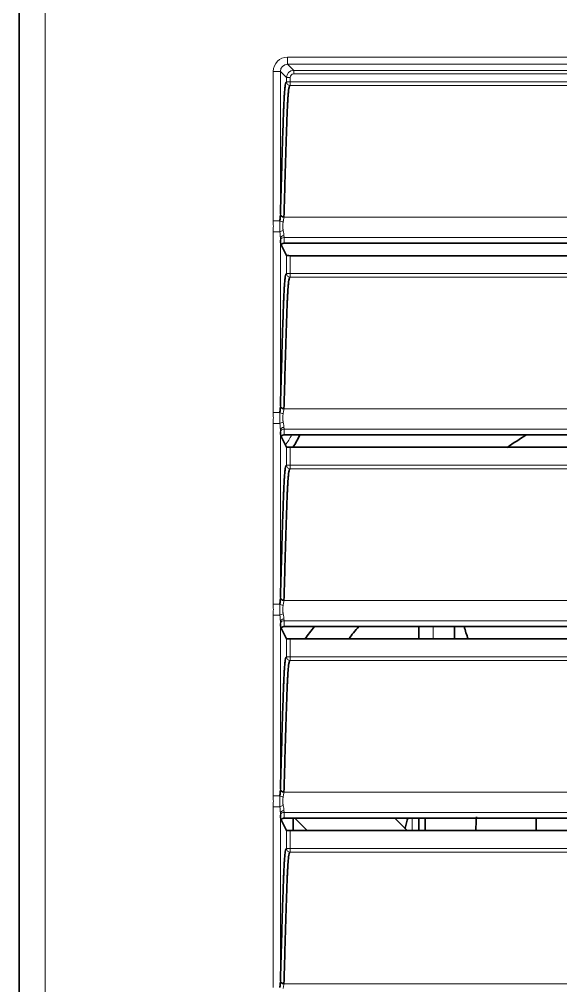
# Model space of a CAD drawing. Header units: inches. Extents: x -1096 to 3103, y -191 to 3207.
# Drawn here: x 2294 to 2331.8, y 1715.2 to 1782.8 of the extents above; entities that cross this region are included whole.
import ezdxf

# ---------------------------------------------------------------- set-up
doc = ezdxf.new("R2010")
doc.units = ezdxf.units.IN

msp = doc.modelspace()

# ---------------------------------------------------------------- linework, layer by layer
at = {"lineweight": 35}
for p, q in [((2293.964, 1218.345), (2293.964, 1879.841)), ((2312.246, 1766.919), (2312.228, 1767.32)), ((2312.652, 1766.257), (2312.276, 1767.003)), ((2369.916, 1767.11), (2312.496, 1767.11)), ((2369.511, 1766.241), (2312.901, 1766.241)), ((2312.246, 1753.519), (2312.228, 1753.92)), ((2312.652, 1752.857), (2312.276, 1753.603)), ((2369.916, 1753.71), (2312.496, 1753.71)), ((2369.511, 1752.841), (2312.901, 1752.841)), ((2312.246, 1740.119), (2312.228, 1740.52)), ((2312.652, 1739.457), (2312.276, 1740.203)), ((2369.916, 1740.31), (2312.496, 1740.31)), ((2321.906, 1739.441), (2321.906, 1740.31)), ((2324.406, 1740.31), (2324.406, 1739.441)), ((2369.511, 1739.441), (2312.901, 1739.441)), ((2312.246, 1726.719), (2312.228, 1727.12)), ((2312.652, 1726.057), (2312.276, 1726.803)), ((2369.916, 1726.91), (2312.496, 1726.91)), ((2313.106, 1726.909), (2313.106, 1726.04)), ((2313.224, 1726.909), (2314.093, 1726.04)), ((2321.093, 1726.041), (2320.224, 1726.91)), ((2321.906, 1726.041), (2321.906, 1726.91)), ((2322.355, 1726.91), (2322.355, 1726.041)), ((2330.106, 1726.908), (2330.106, 1726.039)), ((2369.511, 1726.041), (2312.901, 1726.041))]:
    msp.add_line(p, q, dxfattribs=at)
at = {"lineweight": 13}
for p, q in [((2295.764, 1879.841), (2295.764, 1216.341)), ((2312.723, 1779.624), (2312.723, 1780.123)), ((2312.723, 1780.123), (2369.69, 1780.123)), ((2311.723, 1779.124), (2312.223, 1779.124)), ((2311.723, 1768.679), (2311.723, 1779.124)), ((2312.652, 1778.695), (2312.223, 1779.124)), ((2312.223, 1779.124), (2312.223, 1769.131)), ((2312.723, 1779.624), (2313.151, 1779.195)), ((2369.69, 1779.624), (2312.723, 1779.624)), ((2313.151, 1779.195), (2313.151, 1778.945)), ((2313.151, 1779.195), (2369.261, 1779.195)), ((2312.652, 1778.695), (2312.901, 1778.695)), ((2312.652, 1778.389), (2312.652, 1778.695)), ((2312.652, 1778.389), (2312.901, 1778.389)), ((2312.901, 1778.695), (2312.901, 1778.389)), ((2312.901, 1778.389), (2312.901, 1778.139)), ((2312.901, 1778.389), (2369.511, 1778.389)), ((2369.261, 1778.945), (2313.151, 1778.945)), ((2369.511, 1778.139), (2312.901, 1778.139)), ((2312.47, 1768.923), (2369.942, 1768.923)), ((2311.723, 1768.679), (2312.186, 1768.679)), ((2311.723, 1767.913), (2312.186, 1767.913)), ((2311.723, 1755.279), (2311.723, 1767.913)), ((2312.478, 1767.515), (2312.496, 1767.11)), ((2369.934, 1767.515), (2312.478, 1767.515)), ((2312.223, 1767.464), (2312.223, 1755.731)), ((2312.652, 1764.989), (2312.652, 1766.257)), ((2312.901, 1766.241), (2312.901, 1764.989)), ((2312.652, 1764.989), (2312.901, 1764.989)), ((2312.901, 1764.989), (2369.511, 1764.989)), ((2312.901, 1764.739), (2312.901, 1764.989)), ((2369.511, 1764.739), (2312.901, 1764.739)), ((2312.47, 1755.523), (2369.942, 1755.523)), ((2311.723, 1755.279), (2312.186, 1755.279)), ((2311.723, 1754.513), (2312.186, 1754.513)), ((2311.723, 1741.879), (2311.723, 1754.513)), ((2312.223, 1754.064), (2312.223, 1742.331)), ((2312.478, 1754.115), (2312.496, 1753.71)), ((2369.934, 1754.115), (2312.478, 1754.115)), ((2312.652, 1751.589), (2312.652, 1752.857)), ((2312.901, 1752.841), (2312.901, 1751.589)), ((2312.652, 1751.589), (2312.901, 1751.589)), ((2312.901, 1751.339), (2312.901, 1751.589)), ((2312.901, 1751.589), (2369.511, 1751.589)), ((2369.511, 1751.339), (2312.901, 1751.339)), ((2311.723, 1741.879), (2312.186, 1741.879)), ((2312.47, 1742.123), (2369.942, 1742.123)), ((2311.723, 1741.113), (2312.186, 1741.113)), ((2311.723, 1728.479), (2311.723, 1741.113)), ((2312.223, 1740.664), (2312.223, 1728.931)), ((2312.478, 1740.715), (2312.496, 1740.31)), ((2369.934, 1740.715), (2312.478, 1740.715)), ((2322.906, 1740.31), (2322.906, 1739.441)), ((2312.652, 1738.189), (2312.652, 1739.457)), ((2312.901, 1739.441), (2312.901, 1738.189)), ((2312.652, 1738.189), (2312.901, 1738.189)), ((2312.901, 1738.189), (2369.511, 1738.189)), ((2312.901, 1737.939), (2312.901, 1738.189)), ((2369.511, 1737.939), (2312.901, 1737.939)), ((2311.723, 1728.479), (2312.186, 1728.479)), ((2312.47, 1728.723), (2369.942, 1728.723)), ((2311.723, 1727.713), (2312.186, 1727.713)), ((2311.723, 1715.079), (2311.723, 1727.713)), ((2312.223, 1727.264), (2312.223, 1715.531)), ((2312.478, 1727.315), (2312.496, 1726.91)), ((2369.934, 1727.315), (2312.478, 1727.315)), ((2321.448, 1726.91), (2321.448, 1726.04)), ((2321.448, 1726.91), (2321.448, 1726.04)), ((2312.652, 1724.789), (2312.652, 1726.057)), ((2312.901, 1726.041), (2312.901, 1724.789)), ((2312.652, 1724.789), (2312.901, 1724.789)), ((2312.901, 1724.789), (2369.511, 1724.789)), ((2312.901, 1724.539), (2312.901, 1724.789)), ((2369.511, 1724.539), (2312.901, 1724.539)), ((2312.47, 1715.323), (2369.942, 1715.323))]:
    msp.add_line(p, q, dxfattribs=at)
msp.add_arc((2309.306, 1755.541), 4.133, 322.25062, 333.70875, dxfattribs=at)
at = {"lineweight": 35}
for centre, radius, start, end in [((2309.306, 1755.541), 4.65, 324.50063, 336.81375), ((2361.706, 1703.141), 60, 122.56313, 124.07625), ((2361.706, 1703.141), 60, 141.72188, 142.77375), ((2361.706, 1703.141), 57.6, 139.81135, 140.93422)]:
    msp.add_arc(centre, radius, start, end, dxfattribs=at)
at = {"lineweight": 13}
for centre, major_axis, ratio, start_param, end_param in [((2312.724, 1779.123), (0.708, -0.708), 0.998783, 2.356803, 3.926382), ((2312.724, 1779.123), (-0.355, 0.355), 0.996359, 5.498396, 7.067974), ((2313.152, 1778.695), (-0.354, 0.354), 0.999999, 5.498396, 7.067974), ((2312.901, 1778.389), (-0.066, 0.241), 0.999345, 1.301791, 2.872251), ((2313.152, 1778.695), (0.177, -0.177), 0.998783, 2.356803, 3.926382), ((2312.47, 1769.079), (-0.249, 0.018), 0.625593, 0.115951, 1.616349), ((2312.473, 1769.131), (-0.25, 0.007), 0.626591, 0.044795, 1.588394), ((2312.418, 1768.679), (-0.248, 0.033), 0.303681, 0.408018, 1.610641), ((2312.418, 1767.913), (-0.248, -0.033), 0.303681, 4.672545, 5.875168), ((2312.473, 1767.464), (-0.25, -0.008), 0.665625, 4.69165, 6.236404), ((2312.478, 1767.32), (-0.25, -0.011), 0.780579, 4.678329, 6.227322), ((2312.505, 1768.296), (0, 1), 0.043651, 2.299368, 2.466852), ((2312.256, 1768.296), (0, 1.25), 0.034921, 2.299368, 2.466852), ((2312.901, 1764.989), (-0.066, 0.241), 0.999345, 1.301791, 2.872251), ((2312.47, 1755.679), (-0.249, 0.018), 0.625593, 0.115951, 1.616349), ((2312.473, 1755.731), (-0.25, 0.007), 0.626591, 0.044795, 1.588394), ((2312.418, 1755.279), (-0.248, 0.033), 0.303681, 0.408018, 1.610641), ((2312.418, 1754.513), (-0.248, -0.033), 0.303681, 4.672545, 5.875168), ((2312.473, 1754.064), (-0.25, -0.008), 0.665625, 4.69165, 6.236404), ((2312.256, 1754.896), (0, 1.25), 0.034921, 2.299368, 2.466852), ((2312.478, 1753.92), (-0.25, -0.011), 0.780579, 4.678329, 6.227322), ((2312.505, 1754.896), (0, 1), 0.043651, 2.299368, 2.466852), ((2312.901, 1751.589), (-0.066, 0.241), 0.999345, 1.301791, 2.872251), ((2312.418, 1741.879), (-0.248, 0.033), 0.303681, 0.408018, 1.610641), ((2312.47, 1742.279), (-0.249, 0.018), 0.625593, 0.115951, 1.616349), ((2312.473, 1742.331), (-0.25, 0.007), 0.626591, 0.044795, 1.588394), ((2312.418, 1741.113), (-0.248, -0.033), 0.303681, 4.672545, 5.875168), ((2312.473, 1740.664), (-0.25, -0.008), 0.665625, 4.69165, 6.236404), ((2312.256, 1741.496), (0, 1.25), 0.034921, 2.299368, 2.466852), ((2312.478, 1740.52), (-0.25, -0.011), 0.780579, 4.678329, 6.227322), ((2312.505, 1741.496), (0, 1), 0.043651, 2.299368, 2.466852), ((2312.901, 1738.189), (-0.066, 0.241), 0.999345, 1.301791, 2.872251), ((2312.418, 1728.479), (-0.248, 0.033), 0.303681, 0.408018, 1.610641), ((2312.47, 1728.879), (-0.249, 0.018), 0.625593, 0.115951, 1.616349), ((2312.473, 1728.931), (-0.25, 0.007), 0.626591, 0.044795, 1.588394), ((2312.418, 1727.713), (-0.248, -0.033), 0.303681, 4.672545, 5.875168), ((2312.473, 1727.264), (-0.25, -0.008), 0.665625, 4.69165, 6.236404), ((2312.256, 1728.096), (0, 1.25), 0.034921, 2.299368, 2.466852), ((2312.478, 1727.12), (-0.25, -0.011), 0.780579, 4.678329, 6.227322), ((2312.505, 1728.096), (0, 1), 0.043651, 2.299368, 2.466852), ((2312.901, 1724.789), (-0.066, 0.241), 0.999345, 1.301791, 2.872251), ((2312.47, 1715.479), (-0.249, 0.018), 0.625593, 0.115951, 1.616349), ((2312.473, 1715.531), (-0.25, 0.007), 0.626591, 0.044795, 1.588394)]:
    msp.add_ellipse(centre, major_axis=major_axis, ratio=ratio, start_param=start_param, end_param=end_param, dxfattribs=at)
at = {"lineweight": 35}
for centre, major_axis, ratio, start_param, end_param in [((2312.901, 1766.258), (-0.25, 0), 0.06935, 0.034907, 1.570796), ((2312.901, 1752.858), (-0.25, 0), 0.06935, 0.034907, 1.570796), ((2330.423, 1739.843), (4.24, -5.316), 0.681998, 4.13706, 4.280837), ((2312.901, 1739.458), (-0.25, 0), 0.06935, 0.034907, 1.570796), ((2312.901, 1726.058), (-0.25, 0), 0.06935, 0.034907, 1.570796)]:
    msp.add_ellipse(centre, major_axis=major_axis, ratio=ratio, start_param=start_param, end_param=end_param, dxfattribs=at)
for points, knots in [([(2312.223, 1769.131), (2312.238, 1769.653), (2312.252, 1770.175), (2312.275, 1770.953), (2312.282, 1771.213), (2312.297, 1771.73), (2312.304, 1771.988), (2312.319, 1772.502), (2312.327, 1772.758), (2312.342, 1773.268), (2312.35, 1773.522), (2312.365, 1774.026), (2312.373, 1774.276), (2312.389, 1774.772), (2312.397, 1775.018), (2312.409, 1775.38), (2312.413, 1775.5), (2312.419, 1775.678), (2312.421, 1775.737), (2312.425, 1775.855), (2312.428, 1775.913), (2312.434, 1776.086), (2312.443, 1776.313), (2312.451, 1776.531), (2312.465, 1776.849), (2312.474, 1777.049), (2312.489, 1777.323), (2312.494, 1777.41), (2312.5, 1777.512), (2312.502, 1777.532), (2312.504, 1777.571), (2312.508, 1777.629), (2312.512, 1777.683), (2312.52, 1777.786), (2312.526, 1777.848), (2312.537, 1777.96), (2312.542, 1778.01), (2312.559, 1778.142), (2312.57, 1778.206), (2312.584, 1778.267), (2312.587, 1778.278), (2312.593, 1778.298), (2312.596, 1778.307), (2312.605, 1778.332), (2312.611, 1778.345), (2312.622, 1778.366), (2312.628, 1778.373), (2312.64, 1778.384), (2312.646, 1778.388), (2312.652, 1778.389)], [0, 0, 0, 0, 0.125, 0.125, 0.1875, 0.1875, 0.25, 0.25, 0.3125, 0.3125, 0.375, 0.375, 0.4375, 0.4375, 0.5, 0.5, 0.53125, 0.53125, 0.546875, 0.546875, 0.5625, 0.5625, 0.59375, 0.625, 0.625, 0.6875, 0.6875, 0.71875, 0.71875, 0.726563, 0.726563, 0.734375, 0.75, 0.75, 0.78125, 0.78125, 0.8125, 0.8125, 0.875, 0.875, 0.890625, 0.890625, 0.90625, 0.90625, 0.9375, 0.9375, 0.96875, 0.96875, 1, 1, 1, 1]), ([(2312.901, 1778.139), (2312.896, 1778.138), (2312.89, 1778.135), (2312.878, 1778.124), (2312.872, 1778.116), (2312.861, 1778.096), (2312.855, 1778.083), (2312.846, 1778.059), (2312.843, 1778.05), (2312.837, 1778.03), (2312.834, 1778.019), (2312.82, 1777.959), (2312.808, 1777.895), (2312.791, 1777.764), (2312.785, 1777.714), (2312.774, 1777.603), (2312.769, 1777.54), (2312.761, 1777.437), (2312.758, 1777.401), (2312.754, 1777.344), (2312.753, 1777.325), (2312.75, 1777.286), (2312.749, 1777.265), (2312.742, 1777.163), (2312.737, 1777.077), (2312.727, 1776.895), (2312.722, 1776.799), (2312.713, 1776.601), (2312.703, 1776.396), (2312.695, 1776.18), (2312.686, 1775.959), (2312.682, 1775.847), (2312.673, 1775.618), (2312.669, 1775.502), (2312.661, 1775.267), (2312.657, 1775.149), (2312.645, 1774.79), (2312.637, 1774.547), (2312.621, 1774.057), (2312.613, 1773.809), (2312.598, 1773.31), (2312.591, 1773.06), (2312.576, 1772.556), (2312.568, 1772.303), (2312.546, 1771.541), (2312.531, 1771.03), (2312.502, 1770.005), (2312.487, 1769.49), (2312.473, 1768.974)], [0, 0, 0, 0, 0.03125, 0.03125, 0.0625, 0.0625, 0.09375, 0.09375, 0.109375, 0.109375, 0.125, 0.125, 0.1875, 0.1875, 0.21875, 0.21875, 0.25, 0.25, 0.265625, 0.265625, 0.273437, 0.273437, 0.28125, 0.28125, 0.3125, 0.3125, 0.34375, 0.34375, 0.375, 0.40625, 0.40625, 0.4375, 0.4375, 0.46875, 0.46875, 0.5, 0.5, 0.5625, 0.5625, 0.625, 0.625, 0.6875, 0.6875, 0.75, 0.75, 0.875, 0.875, 1, 1, 1, 1]), ([(2312.186, 1768.679), (2312.189, 1768.713), (2312.192, 1768.748), (2312.199, 1768.817), (2312.203, 1768.851), (2312.209, 1768.917), (2312.212, 1768.95), (2312.217, 1769.016), (2312.22, 1769.048), (2312.221, 1769.079)], [0, 0, 0, 0, 0.25, 0.25, 0.5, 0.5, 0.75, 0.75, 1, 1, 1, 1]), ([(2312.496, 1767.11), (2312.48, 1767.11), (2312.464, 1767.109), (2312.44, 1767.105), (2312.432, 1767.103), (2312.417, 1767.1), (2312.409, 1767.098), (2312.386, 1767.091), (2312.372, 1767.085), (2312.345, 1767.071), (2312.332, 1767.063), (2312.309, 1767.045), (2312.299, 1767.036), (2312.285, 1767.02), (2312.281, 1767.015), (2312.273, 1767.004), (2312.27, 1766.998), (2312.26, 1766.981), (2312.255, 1766.969), (2312.248, 1766.944), (2312.246, 1766.932), (2312.246, 1766.919)], [0, 0, 0, 0, 0.125, 0.125, 0.1875, 0.1875, 0.25, 0.25, 0.375, 0.375, 0.5, 0.5, 0.625, 0.625, 0.6875, 0.6875, 0.75, 0.75, 0.875, 0.875, 1, 1, 1, 1]), ([(2312.223, 1755.731), (2312.238, 1756.253), (2312.252, 1756.775), (2312.275, 1757.553), (2312.282, 1757.813), (2312.297, 1758.33), (2312.304, 1758.588), (2312.319, 1759.102), (2312.327, 1759.358), (2312.342, 1759.868), (2312.35, 1760.122), (2312.365, 1760.626), (2312.373, 1760.876), (2312.389, 1761.372), (2312.397, 1761.618), (2312.409, 1761.98), (2312.413, 1762.1), (2312.419, 1762.278), (2312.421, 1762.337), (2312.425, 1762.455), (2312.428, 1762.513), (2312.434, 1762.686), (2312.443, 1762.913), (2312.451, 1763.131), (2312.465, 1763.449), (2312.474, 1763.649), (2312.489, 1763.923), (2312.494, 1764.01), (2312.5, 1764.112), (2312.502, 1764.132), (2312.504, 1764.171), (2312.508, 1764.229), (2312.512, 1764.283), (2312.52, 1764.386), (2312.526, 1764.448), (2312.537, 1764.56), (2312.542, 1764.61), (2312.559, 1764.742), (2312.57, 1764.806), (2312.584, 1764.867), (2312.587, 1764.878), (2312.593, 1764.898), (2312.596, 1764.907), (2312.605, 1764.932), (2312.611, 1764.945), (2312.622, 1764.966), (2312.628, 1764.973), (2312.64, 1764.984), (2312.646, 1764.988), (2312.652, 1764.989)], [0, 0, 0, 0, 0.125, 0.125, 0.1875, 0.1875, 0.25, 0.25, 0.3125, 0.3125, 0.375, 0.375, 0.4375, 0.4375, 0.5, 0.5, 0.53125, 0.53125, 0.546875, 0.546875, 0.5625, 0.5625, 0.59375, 0.625, 0.625, 0.6875, 0.6875, 0.71875, 0.71875, 0.726562, 0.726562, 0.734375, 0.75, 0.75, 0.78125, 0.78125, 0.8125, 0.8125, 0.875, 0.875, 0.890625, 0.890625, 0.90625, 0.90625, 0.9375, 0.9375, 0.96875, 0.96875, 1, 1, 1, 1]), ([(2312.901, 1764.739), (2312.896, 1764.738), (2312.89, 1764.735), (2312.878, 1764.724), (2312.872, 1764.716), (2312.861, 1764.696), (2312.855, 1764.683), (2312.846, 1764.659), (2312.843, 1764.65), (2312.837, 1764.63), (2312.834, 1764.619), (2312.82, 1764.559), (2312.808, 1764.495), (2312.791, 1764.364), (2312.785, 1764.314), (2312.774, 1764.203), (2312.769, 1764.14), (2312.761, 1764.037), (2312.758, 1764.001), (2312.754, 1763.944), (2312.753, 1763.925), (2312.75, 1763.886), (2312.749, 1763.865), (2312.742, 1763.763), (2312.737, 1763.677), (2312.727, 1763.495), (2312.722, 1763.399), (2312.713, 1763.201), (2312.703, 1762.996), (2312.695, 1762.78), (2312.686, 1762.559), (2312.682, 1762.447), (2312.673, 1762.218), (2312.669, 1762.102), (2312.661, 1761.867), (2312.657, 1761.749), (2312.645, 1761.39), (2312.637, 1761.147), (2312.621, 1760.657), (2312.613, 1760.409), (2312.598, 1759.91), (2312.591, 1759.66), (2312.576, 1759.156), (2312.568, 1758.903), (2312.546, 1758.141), (2312.531, 1757.63), (2312.502, 1756.605), (2312.487, 1756.09), (2312.473, 1755.574)], [0, 0, 0, 0, 0.03125, 0.03125, 0.0625, 0.0625, 0.09375, 0.09375, 0.109375, 0.109375, 0.125, 0.125, 0.1875, 0.1875, 0.21875, 0.21875, 0.25, 0.25, 0.265625, 0.265625, 0.273437, 0.273437, 0.28125, 0.28125, 0.3125, 0.3125, 0.34375, 0.34375, 0.375, 0.40625, 0.40625, 0.4375, 0.4375, 0.46875, 0.46875, 0.5, 0.5, 0.5625, 0.5625, 0.625, 0.625, 0.6875, 0.6875, 0.75, 0.75, 0.875, 0.875, 1, 1, 1, 1]), ([(2312.186, 1755.279), (2312.189, 1755.313), (2312.192, 1755.348), (2312.199, 1755.417), (2312.203, 1755.451), (2312.209, 1755.517), (2312.212, 1755.55), (2312.217, 1755.616), (2312.22, 1755.648), (2312.221, 1755.679)], [0, 0, 0, 0, 0.25, 0.25, 0.5, 0.5, 0.75, 0.75, 1, 1, 1, 1]), ([(2312.496, 1753.71), (2312.48, 1753.71), (2312.464, 1753.709), (2312.44, 1753.705), (2312.432, 1753.703), (2312.417, 1753.7), (2312.409, 1753.698), (2312.386, 1753.691), (2312.372, 1753.685), (2312.345, 1753.671), (2312.332, 1753.663), (2312.309, 1753.645), (2312.299, 1753.636), (2312.285, 1753.62), (2312.281, 1753.615), (2312.273, 1753.604), (2312.27, 1753.598), (2312.26, 1753.581), (2312.255, 1753.569), (2312.248, 1753.544), (2312.246, 1753.532), (2312.246, 1753.519)], [0, 0, 0, 0, 0.125, 0.125, 0.1875, 0.1875, 0.25, 0.25, 0.375, 0.375, 0.5, 0.5, 0.625, 0.625, 0.6875, 0.6875, 0.75, 0.75, 0.875, 0.875, 1, 1, 1, 1]), ([(2312.223, 1742.331), (2312.238, 1742.853), (2312.252, 1743.375), (2312.275, 1744.153), (2312.282, 1744.413), (2312.297, 1744.93), (2312.304, 1745.188), (2312.319, 1745.702), (2312.327, 1745.958), (2312.342, 1746.468), (2312.35, 1746.722), (2312.365, 1747.226), (2312.373, 1747.476), (2312.389, 1747.972), (2312.397, 1748.218), (2312.409, 1748.58), (2312.413, 1748.7), (2312.419, 1748.878), (2312.421, 1748.937), (2312.425, 1749.055), (2312.428, 1749.113), (2312.434, 1749.286), (2312.443, 1749.513), (2312.451, 1749.731), (2312.465, 1750.049), (2312.474, 1750.249), (2312.489, 1750.523), (2312.494, 1750.61), (2312.5, 1750.712), (2312.502, 1750.732), (2312.504, 1750.771), (2312.508, 1750.829), (2312.512, 1750.883), (2312.52, 1750.986), (2312.526, 1751.048), (2312.537, 1751.16), (2312.542, 1751.21), (2312.559, 1751.342), (2312.57, 1751.406), (2312.584, 1751.467), (2312.587, 1751.478), (2312.593, 1751.498), (2312.596, 1751.507), (2312.605, 1751.532), (2312.611, 1751.545), (2312.622, 1751.566), (2312.628, 1751.573), (2312.64, 1751.584), (2312.646, 1751.588), (2312.652, 1751.589)], [0, 0, 0, 0, 0.125, 0.125, 0.1875, 0.1875, 0.25, 0.25, 0.3125, 0.3125, 0.375, 0.375, 0.4375, 0.4375, 0.5, 0.5, 0.53125, 0.53125, 0.546875, 0.546875, 0.5625, 0.5625, 0.59375, 0.625, 0.625, 0.6875, 0.6875, 0.71875, 0.71875, 0.726563, 0.726563, 0.734375, 0.75, 0.75, 0.78125, 0.78125, 0.8125, 0.8125, 0.875, 0.875, 0.890625, 0.890625, 0.90625, 0.90625, 0.9375, 0.9375, 0.96875, 0.96875, 1, 1, 1, 1]), ([(2312.901, 1751.339), (2312.896, 1751.338), (2312.89, 1751.335), (2312.878, 1751.324), (2312.872, 1751.316), (2312.861, 1751.296), (2312.855, 1751.283), (2312.846, 1751.259), (2312.843, 1751.25), (2312.837, 1751.23), (2312.834, 1751.219), (2312.82, 1751.159), (2312.808, 1751.095), (2312.791, 1750.964), (2312.785, 1750.914), (2312.774, 1750.803), (2312.769, 1750.74), (2312.761, 1750.637), (2312.758, 1750.601), (2312.754, 1750.544), (2312.753, 1750.525), (2312.75, 1750.486), (2312.749, 1750.465), (2312.742, 1750.363), (2312.737, 1750.277), (2312.727, 1750.095), (2312.722, 1749.999), (2312.713, 1749.801), (2312.703, 1749.596), (2312.695, 1749.38), (2312.686, 1749.159), (2312.682, 1749.047), (2312.673, 1748.818), (2312.669, 1748.702), (2312.661, 1748.467), (2312.657, 1748.349), (2312.645, 1747.99), (2312.637, 1747.747), (2312.621, 1747.257), (2312.613, 1747.009), (2312.598, 1746.51), (2312.591, 1746.26), (2312.576, 1745.756), (2312.568, 1745.503), (2312.546, 1744.741), (2312.531, 1744.23), (2312.502, 1743.205), (2312.487, 1742.69), (2312.473, 1742.174)], [0, 0, 0, 0, 0.03125, 0.03125, 0.0625, 0.0625, 0.09375, 0.09375, 0.109375, 0.109375, 0.125, 0.125, 0.1875, 0.1875, 0.21875, 0.21875, 0.25, 0.25, 0.265625, 0.265625, 0.273438, 0.273438, 0.28125, 0.28125, 0.3125, 0.3125, 0.34375, 0.34375, 0.375, 0.40625, 0.40625, 0.4375, 0.4375, 0.46875, 0.46875, 0.5, 0.5, 0.5625, 0.5625, 0.625, 0.625, 0.6875, 0.6875, 0.75, 0.75, 0.875, 0.875, 1, 1, 1, 1]), ([(2312.186, 1741.879), (2312.189, 1741.913), (2312.192, 1741.948), (2312.199, 1742.017), (2312.203, 1742.051), (2312.209, 1742.117), (2312.212, 1742.15), (2312.217, 1742.216), (2312.22, 1742.248), (2312.221, 1742.279)], [0, 0, 0, 0, 0.25, 0.25, 0.5, 0.5, 0.75, 0.75, 1, 1, 1, 1]), ([(2312.496, 1740.31), (2312.48, 1740.31), (2312.464, 1740.309), (2312.44, 1740.305), (2312.432, 1740.303), (2312.417, 1740.3), (2312.409, 1740.298), (2312.386, 1740.291), (2312.372, 1740.285), (2312.345, 1740.271), (2312.332, 1740.263), (2312.309, 1740.245), (2312.299, 1740.236), (2312.285, 1740.22), (2312.281, 1740.215), (2312.273, 1740.204), (2312.27, 1740.198), (2312.26, 1740.181), (2312.255, 1740.169), (2312.248, 1740.144), (2312.246, 1740.132), (2312.246, 1740.119)], [0, 0, 0, 0, 0.125, 0.125, 0.1875, 0.1875, 0.25, 0.25, 0.375, 0.375, 0.5, 0.5, 0.625, 0.625, 0.6875, 0.6875, 0.75, 0.75, 0.875, 0.875, 1, 1, 1, 1]), ([(2312.223, 1728.931), (2312.238, 1729.453), (2312.252, 1729.975), (2312.275, 1730.753), (2312.282, 1731.013), (2312.297, 1731.53), (2312.304, 1731.788), (2312.319, 1732.302), (2312.327, 1732.558), (2312.342, 1733.068), (2312.35, 1733.322), (2312.365, 1733.826), (2312.373, 1734.076), (2312.389, 1734.572), (2312.397, 1734.818), (2312.409, 1735.18), (2312.413, 1735.3), (2312.419, 1735.478), (2312.421, 1735.537), (2312.425, 1735.655), (2312.428, 1735.713), (2312.434, 1735.886), (2312.443, 1736.113), (2312.451, 1736.331), (2312.465, 1736.649), (2312.474, 1736.849), (2312.489, 1737.123), (2312.494, 1737.21), (2312.5, 1737.312), (2312.502, 1737.332), (2312.504, 1737.371), (2312.508, 1737.429), (2312.512, 1737.483), (2312.52, 1737.586), (2312.526, 1737.648), (2312.537, 1737.76), (2312.542, 1737.81), (2312.559, 1737.942), (2312.57, 1738.006), (2312.584, 1738.067), (2312.587, 1738.078), (2312.593, 1738.098), (2312.596, 1738.107), (2312.605, 1738.132), (2312.611, 1738.145), (2312.622, 1738.166), (2312.628, 1738.173), (2312.64, 1738.184), (2312.646, 1738.188), (2312.652, 1738.189)], [0, 0, 0, 0, 0.125, 0.125, 0.1875, 0.1875, 0.25, 0.25, 0.3125, 0.3125, 0.375, 0.375, 0.4375, 0.4375, 0.5, 0.5, 0.53125, 0.53125, 0.546875, 0.546875, 0.5625, 0.5625, 0.59375, 0.625, 0.625, 0.6875, 0.6875, 0.71875, 0.71875, 0.726563, 0.726563, 0.734375, 0.75, 0.75, 0.78125, 0.78125, 0.8125, 0.8125, 0.875, 0.875, 0.890625, 0.890625, 0.90625, 0.90625, 0.9375, 0.9375, 0.96875, 0.96875, 1, 1, 1, 1]), ([(2312.901, 1737.939), (2312.896, 1737.938), (2312.89, 1737.935), (2312.878, 1737.924), (2312.872, 1737.916), (2312.861, 1737.896), (2312.855, 1737.883), (2312.846, 1737.859), (2312.843, 1737.85), (2312.837, 1737.83), (2312.834, 1737.819), (2312.82, 1737.759), (2312.808, 1737.695), (2312.791, 1737.564), (2312.785, 1737.514), (2312.774, 1737.403), (2312.769, 1737.34), (2312.761, 1737.237), (2312.758, 1737.201), (2312.754, 1737.144), (2312.753, 1737.125), (2312.75, 1737.086), (2312.749, 1737.065), (2312.742, 1736.963), (2312.737, 1736.877), (2312.727, 1736.695), (2312.722, 1736.599), (2312.713, 1736.401), (2312.703, 1736.196), (2312.695, 1735.98), (2312.686, 1735.759), (2312.682, 1735.647), (2312.673, 1735.418), (2312.669, 1735.302), (2312.661, 1735.067), (2312.657, 1734.949), (2312.645, 1734.59), (2312.637, 1734.347), (2312.621, 1733.857), (2312.613, 1733.609), (2312.598, 1733.11), (2312.591, 1732.86), (2312.576, 1732.356), (2312.568, 1732.103), (2312.546, 1731.341), (2312.531, 1730.83), (2312.502, 1729.805), (2312.487, 1729.29), (2312.473, 1728.774)], [0, 0, 0, 0, 0.03125, 0.03125, 0.0625, 0.0625, 0.09375, 0.09375, 0.109375, 0.109375, 0.125, 0.125, 0.1875, 0.1875, 0.21875, 0.21875, 0.25, 0.25, 0.265625, 0.265625, 0.273437, 0.273437, 0.28125, 0.28125, 0.3125, 0.3125, 0.34375, 0.34375, 0.375, 0.40625, 0.40625, 0.4375, 0.4375, 0.46875, 0.46875, 0.5, 0.5, 0.5625, 0.5625, 0.625, 0.625, 0.6875, 0.6875, 0.75, 0.75, 0.875, 0.875, 1, 1, 1, 1]), ([(2312.186, 1728.479), (2312.189, 1728.513), (2312.192, 1728.548), (2312.199, 1728.617), (2312.203, 1728.651), (2312.209, 1728.717), (2312.212, 1728.75), (2312.217, 1728.816), (2312.22, 1728.848), (2312.221, 1728.879)], [0, 0, 0, 0, 0.25, 0.25, 0.5, 0.5, 0.75, 0.75, 1, 1, 1, 1]), ([(2312.496, 1726.91), (2312.48, 1726.91), (2312.464, 1726.909), (2312.44, 1726.905), (2312.432, 1726.903), (2312.417, 1726.9), (2312.409, 1726.898), (2312.386, 1726.891), (2312.372, 1726.885), (2312.345, 1726.871), (2312.332, 1726.863), (2312.309, 1726.845), (2312.299, 1726.836), (2312.285, 1726.82), (2312.281, 1726.815), (2312.273, 1726.804), (2312.27, 1726.798), (2312.26, 1726.781), (2312.255, 1726.769), (2312.248, 1726.744), (2312.246, 1726.732), (2312.246, 1726.719)], [0, 0, 0, 0, 0.125, 0.125, 0.1875, 0.1875, 0.25, 0.25, 0.375, 0.375, 0.5, 0.5, 0.625, 0.625, 0.6875, 0.6875, 0.75, 0.75, 0.875, 0.875, 1, 1, 1, 1]), ([(2321.137, 1726.913), (2321.123, 1726.868), (2321.091, 1726.761), (2321.045, 1726.592), (2320.999, 1726.406), (2320.969, 1726.267), (2320.954, 1726.191), (2320.951, 1726.178)], [0, 0, 0, 0, 0.189271, 0.442604, 0.695937, 0.94927, 1, 1, 1, 1]), ([(2321.137, 1726.913), (2321.123, 1726.868), (2321.091, 1726.761), (2321.045, 1726.592), (2320.999, 1726.406), (2320.969, 1726.267), (2320.954, 1726.191), (2320.951, 1726.178)], [0, 0, 0, 0, 0.189347, 0.442696, 0.696045, 0.949394, 1, 1, 1, 1]), ([(2312.223, 1715.531), (2312.238, 1716.053), (2312.252, 1716.575), (2312.275, 1717.353), (2312.282, 1717.613), (2312.297, 1718.13), (2312.304, 1718.388), (2312.319, 1718.902), (2312.327, 1719.158), (2312.342, 1719.668), (2312.35, 1719.922), (2312.365, 1720.426), (2312.373, 1720.676), (2312.389, 1721.172), (2312.397, 1721.418), (2312.409, 1721.78), (2312.413, 1721.9), (2312.419, 1722.078), (2312.421, 1722.137), (2312.425, 1722.255), (2312.428, 1722.313), (2312.434, 1722.486), (2312.443, 1722.713), (2312.451, 1722.931), (2312.465, 1723.249), (2312.474, 1723.449), (2312.489, 1723.723), (2312.494, 1723.81), (2312.5, 1723.912), (2312.502, 1723.932), (2312.504, 1723.971), (2312.508, 1724.029), (2312.512, 1724.083), (2312.52, 1724.186), (2312.526, 1724.248), (2312.537, 1724.36), (2312.542, 1724.41), (2312.559, 1724.542), (2312.57, 1724.606), (2312.584, 1724.667), (2312.587, 1724.678), (2312.593, 1724.698), (2312.596, 1724.707), (2312.605, 1724.732), (2312.611, 1724.745), (2312.622, 1724.766), (2312.628, 1724.773), (2312.64, 1724.784), (2312.646, 1724.788), (2312.652, 1724.789)], [0, 0, 0, 0, 0.125, 0.125, 0.1875, 0.1875, 0.25, 0.25, 0.3125, 0.3125, 0.375, 0.375, 0.4375, 0.4375, 0.5, 0.5, 0.53125, 0.53125, 0.546875, 0.546875, 0.5625, 0.5625, 0.59375, 0.625, 0.625, 0.6875, 0.6875, 0.71875, 0.71875, 0.726563, 0.726563, 0.734375, 0.75, 0.75, 0.78125, 0.78125, 0.8125, 0.8125, 0.875, 0.875, 0.890625, 0.890625, 0.90625, 0.90625, 0.9375, 0.9375, 0.96875, 0.96875, 1, 1, 1, 1]), ([(2312.901, 1724.539), (2312.896, 1724.538), (2312.89, 1724.535), (2312.878, 1724.524), (2312.872, 1724.516), (2312.861, 1724.496), (2312.855, 1724.483), (2312.846, 1724.459), (2312.843, 1724.45), (2312.837, 1724.43), (2312.834, 1724.419), (2312.82, 1724.359), (2312.808, 1724.295), (2312.791, 1724.164), (2312.785, 1724.114), (2312.774, 1724.003), (2312.769, 1723.94), (2312.761, 1723.837), (2312.758, 1723.801), (2312.754, 1723.744), (2312.753, 1723.725), (2312.75, 1723.686), (2312.749, 1723.665), (2312.742, 1723.563), (2312.737, 1723.477), (2312.727, 1723.295), (2312.722, 1723.199), (2312.713, 1723.001), (2312.703, 1722.796), (2312.695, 1722.58), (2312.686, 1722.359), (2312.682, 1722.247), (2312.673, 1722.018), (2312.669, 1721.902), (2312.661, 1721.667), (2312.657, 1721.549), (2312.645, 1721.19), (2312.637, 1720.947), (2312.621, 1720.457), (2312.613, 1720.209), (2312.598, 1719.71), (2312.591, 1719.46), (2312.576, 1718.956), (2312.568, 1718.703), (2312.546, 1717.941), (2312.531, 1717.43), (2312.502, 1716.405), (2312.487, 1715.89), (2312.473, 1715.374)], [0, 0, 0, 0, 0.03125, 0.03125, 0.0625, 0.0625, 0.09375, 0.09375, 0.109375, 0.109375, 0.125, 0.125, 0.1875, 0.1875, 0.21875, 0.21875, 0.25, 0.25, 0.265625, 0.265625, 0.273437, 0.273437, 0.28125, 0.28125, 0.3125, 0.3125, 0.34375, 0.34375, 0.375, 0.40625, 0.40625, 0.4375, 0.4375, 0.46875, 0.46875, 0.5, 0.5, 0.5625, 0.5625, 0.625, 0.625, 0.6875, 0.6875, 0.75, 0.75, 0.875, 0.875, 1, 1, 1, 1]), ([(2312.186, 1715.079), (2312.189, 1715.113), (2312.192, 1715.148), (2312.199, 1715.217), (2312.203, 1715.251), (2312.209, 1715.317), (2312.212, 1715.35), (2312.217, 1715.416), (2312.22, 1715.448), (2312.221, 1715.479)], [0, 0, 0, 0, 0.25, 0.25, 0.5, 0.5, 0.75, 0.75, 1, 1, 1, 1])]:
    msp.add_open_spline(points, degree=3, knots=knots, dxfattribs=at)
at = {"lineweight": 13}
for points in [[(2312.221, 1769.079), (2312.222, 1769.096), (2312.223, 1769.114), (2312.223, 1769.131)], [(2312.473, 1768.974), (2312.472, 1768.957), (2312.471, 1768.94), (2312.47, 1768.923)], [(2312.221, 1755.679), (2312.222, 1755.696), (2312.223, 1755.714), (2312.223, 1755.731)], [(2312.473, 1755.574), (2312.472, 1755.557), (2312.471, 1755.54), (2312.47, 1755.523)], [(2312.221, 1742.279), (2312.222, 1742.296), (2312.223, 1742.314), (2312.223, 1742.331)], [(2312.473, 1742.174), (2312.472, 1742.157), (2312.471, 1742.14), (2312.47, 1742.123)], [(2312.221, 1728.879), (2312.222, 1728.896), (2312.223, 1728.914), (2312.223, 1728.931)], [(2312.473, 1728.774), (2312.472, 1728.757), (2312.471, 1728.74), (2312.47, 1728.723)], [(2312.221, 1715.479), (2312.222, 1715.496), (2312.223, 1715.514), (2312.223, 1715.531)], [(2312.473, 1715.374), (2312.472, 1715.357), (2312.471, 1715.34), (2312.47, 1715.323)]]:
    msp.add_open_spline(points, degree=3, dxfattribs=at)
for points, knots in [([(2312.47, 1768.923), (2312.466, 1768.874), (2312.457, 1768.823), (2312.443, 1768.743), (2312.438, 1768.716), (2312.428, 1768.66), (2312.422, 1768.631), (2312.418, 1768.602)], [0, 0, 0, 0, 0.5, 0.5, 0.75, 0.75, 1, 1, 1, 1]), ([(2311.723, 1767.913), (2311.723, 1767.977), (2311.725, 1768.041), (2311.728, 1768.169), (2311.729, 1768.232), (2311.729, 1768.36), (2311.728, 1768.424), (2311.725, 1768.551), (2311.723, 1768.615), (2311.723, 1768.679)], [0, 0, 0, 0, 0.25, 0.25, 0.5, 0.5, 0.75, 0.75, 1, 1, 1, 1]), ([(2312.186, 1767.913), (2312.184, 1767.945), (2312.182, 1767.977), (2312.178, 1768.04), (2312.177, 1768.072), (2312.174, 1768.167), (2312.174, 1768.231), (2312.174, 1768.327), (2312.174, 1768.359), (2312.175, 1768.424), (2312.175, 1768.456), (2312.177, 1768.52), (2312.178, 1768.552), (2312.182, 1768.615), (2312.184, 1768.647), (2312.186, 1768.679)], [0, 0, 0, 0, 0.125, 0.125, 0.25, 0.25, 0.5, 0.5, 0.625, 0.625, 0.75, 0.75, 0.875, 0.875, 1, 1, 1, 1]), ([(2312.418, 1768.602), (2312.414, 1768.577), (2312.41, 1768.552), (2312.405, 1768.502), (2312.403, 1768.477), (2312.399, 1768.426), (2312.398, 1768.4), (2312.396, 1768.348), (2312.396, 1768.322), (2312.396, 1768.243), (2312.397, 1768.192), (2312.403, 1768.115), (2312.405, 1768.09), (2312.41, 1768.04), (2312.414, 1768.015), (2312.418, 1767.99)], [0, 0, 0, 0, 0.125, 0.125, 0.25, 0.25, 0.375, 0.375, 0.5, 0.5, 0.75, 0.75, 0.875, 0.875, 1, 1, 1, 1]), ([(2312.223, 1767.464), (2312.222, 1767.499), (2312.22, 1767.534), (2312.215, 1767.608), (2312.212, 1767.645), (2312.201, 1767.757), (2312.193, 1767.835), (2312.186, 1767.913)], [0, 0, 0, 0, 0.25, 0.25, 0.5, 0.5, 1, 1, 1, 1]), ([(2312.418, 1767.99), (2312.429, 1767.924), (2312.441, 1767.861), (2312.454, 1767.785), (2312.457, 1767.771), (2312.461, 1767.741), (2312.463, 1767.727), (2312.469, 1767.684), (2312.472, 1767.657), (2312.473, 1767.63)], [0, 0, 0, 0, 0.5, 0.5, 0.625, 0.625, 0.75, 0.75, 1, 1, 1, 1]), ([(2312.47, 1755.523), (2312.466, 1755.474), (2312.457, 1755.423), (2312.443, 1755.343), (2312.438, 1755.316), (2312.428, 1755.26), (2312.422, 1755.231), (2312.418, 1755.202)], [0, 0, 0, 0, 0.5, 0.5, 0.75, 0.75, 1, 1, 1, 1]), ([(2311.723, 1754.513), (2311.723, 1754.577), (2311.725, 1754.641), (2311.728, 1754.769), (2311.729, 1754.832), (2311.729, 1754.96), (2311.728, 1755.024), (2311.725, 1755.151), (2311.723, 1755.215), (2311.723, 1755.279)], [0, 0, 0, 0, 0.25, 0.25, 0.5, 0.5, 0.75, 0.75, 1, 1, 1, 1]), ([(2312.186, 1754.513), (2312.184, 1754.545), (2312.182, 1754.577), (2312.178, 1754.64), (2312.177, 1754.672), (2312.174, 1754.767), (2312.174, 1754.831), (2312.174, 1754.927), (2312.174, 1754.959), (2312.175, 1755.024), (2312.175, 1755.056), (2312.177, 1755.12), (2312.178, 1755.152), (2312.182, 1755.215), (2312.184, 1755.247), (2312.186, 1755.279)], [0, 0, 0, 0, 0.125, 0.125, 0.25, 0.25, 0.5, 0.5, 0.625, 0.625, 0.75, 0.75, 0.875, 0.875, 1, 1, 1, 1]), ([(2312.418, 1755.202), (2312.414, 1755.177), (2312.41, 1755.152), (2312.405, 1755.102), (2312.403, 1755.077), (2312.399, 1755.026), (2312.398, 1755), (2312.396, 1754.948), (2312.396, 1754.922), (2312.396, 1754.843), (2312.397, 1754.792), (2312.403, 1754.715), (2312.405, 1754.69), (2312.41, 1754.64), (2312.414, 1754.615), (2312.418, 1754.59)], [0, 0, 0, 0, 0.125, 0.125, 0.25, 0.25, 0.375, 0.375, 0.5, 0.5, 0.75, 0.75, 0.875, 0.875, 1, 1, 1, 1]), ([(2312.223, 1754.064), (2312.222, 1754.099), (2312.22, 1754.134), (2312.215, 1754.208), (2312.212, 1754.245), (2312.201, 1754.357), (2312.193, 1754.435), (2312.186, 1754.513)], [0, 0, 0, 0, 0.25, 0.25, 0.5, 0.5, 1, 1, 1, 1]), ([(2312.418, 1754.59), (2312.429, 1754.524), (2312.441, 1754.461), (2312.454, 1754.385), (2312.457, 1754.371), (2312.461, 1754.341), (2312.463, 1754.327), (2312.469, 1754.284), (2312.472, 1754.257), (2312.473, 1754.23)], [0, 0, 0, 0, 0.5, 0.5, 0.625, 0.625, 0.75, 0.75, 1, 1, 1, 1]), ([(2311.723, 1741.113), (2311.723, 1741.177), (2311.725, 1741.241), (2311.728, 1741.369), (2311.729, 1741.432), (2311.729, 1741.56), (2311.728, 1741.624), (2311.725, 1741.751), (2311.723, 1741.815), (2311.723, 1741.879)], [0, 0, 0, 0, 0.25, 0.25, 0.5, 0.5, 0.75, 0.75, 1, 1, 1, 1]), ([(2312.186, 1741.113), (2312.184, 1741.145), (2312.182, 1741.177), (2312.178, 1741.24), (2312.177, 1741.272), (2312.174, 1741.367), (2312.174, 1741.431), (2312.174, 1741.527), (2312.174, 1741.559), (2312.175, 1741.624), (2312.175, 1741.656), (2312.177, 1741.72), (2312.178, 1741.752), (2312.182, 1741.815), (2312.184, 1741.847), (2312.186, 1741.879)], [0, 0, 0, 0, 0.125, 0.125, 0.25, 0.25, 0.5, 0.5, 0.625, 0.625, 0.75, 0.75, 0.875, 0.875, 1, 1, 1, 1]), ([(2312.47, 1742.123), (2312.466, 1742.074), (2312.457, 1742.023), (2312.443, 1741.943), (2312.438, 1741.916), (2312.428, 1741.86), (2312.422, 1741.831), (2312.418, 1741.802)], [0, 0, 0, 0, 0.5, 0.5, 0.75, 0.75, 1, 1, 1, 1]), ([(2312.418, 1741.802), (2312.414, 1741.777), (2312.41, 1741.752), (2312.405, 1741.702), (2312.403, 1741.677), (2312.399, 1741.626), (2312.398, 1741.6), (2312.396, 1741.548), (2312.396, 1741.522), (2312.396, 1741.443), (2312.397, 1741.392), (2312.403, 1741.315), (2312.405, 1741.29), (2312.41, 1741.24), (2312.414, 1741.215), (2312.418, 1741.19)], [0, 0, 0, 0, 0.125, 0.125, 0.25, 0.25, 0.375, 0.375, 0.5, 0.5, 0.75, 0.75, 0.875, 0.875, 1, 1, 1, 1]), ([(2312.418, 1741.19), (2312.429, 1741.124), (2312.441, 1741.061), (2312.454, 1740.985), (2312.457, 1740.971), (2312.461, 1740.941), (2312.463, 1740.927), (2312.469, 1740.884), (2312.472, 1740.857), (2312.473, 1740.83)], [0, 0, 0, 0, 0.5, 0.5, 0.625, 0.625, 0.75, 0.75, 1, 1, 1, 1]), ([(2312.223, 1740.664), (2312.222, 1740.699), (2312.22, 1740.734), (2312.215, 1740.808), (2312.212, 1740.845), (2312.201, 1740.957), (2312.193, 1741.035), (2312.186, 1741.113)], [0, 0, 0, 0, 0.25, 0.25, 0.5, 0.5, 1, 1, 1, 1]), ([(2311.723, 1727.713), (2311.723, 1727.777), (2311.725, 1727.841), (2311.728, 1727.969), (2311.729, 1728.032), (2311.729, 1728.16), (2311.728, 1728.224), (2311.725, 1728.351), (2311.723, 1728.415), (2311.723, 1728.479)], [0, 0, 0, 0, 0.25, 0.25, 0.5, 0.5, 0.75, 0.75, 1, 1, 1, 1]), ([(2312.186, 1727.713), (2312.184, 1727.745), (2312.182, 1727.777), (2312.178, 1727.84), (2312.177, 1727.872), (2312.174, 1727.967), (2312.174, 1728.031), (2312.174, 1728.127), (2312.174, 1728.159), (2312.175, 1728.224), (2312.175, 1728.256), (2312.177, 1728.32), (2312.178, 1728.352), (2312.182, 1728.415), (2312.184, 1728.447), (2312.186, 1728.479)], [0, 0, 0, 0, 0.125, 0.125, 0.25, 0.25, 0.5, 0.5, 0.625, 0.625, 0.75, 0.75, 0.875, 0.875, 1, 1, 1, 1]), ([(2312.418, 1728.402), (2312.414, 1728.377), (2312.41, 1728.352), (2312.405, 1728.302), (2312.403, 1728.277), (2312.399, 1728.226), (2312.398, 1728.2), (2312.396, 1728.148), (2312.396, 1728.122), (2312.396, 1728.043), (2312.397, 1727.992), (2312.403, 1727.915), (2312.405, 1727.89), (2312.41, 1727.84), (2312.414, 1727.815), (2312.418, 1727.79)], [0, 0, 0, 0, 0.125, 0.125, 0.25, 0.25, 0.375, 0.375, 0.5, 0.5, 0.75, 0.75, 0.875, 0.875, 1, 1, 1, 1]), ([(2312.47, 1728.723), (2312.466, 1728.674), (2312.457, 1728.623), (2312.443, 1728.543), (2312.438, 1728.516), (2312.428, 1728.46), (2312.422, 1728.431), (2312.418, 1728.402)], [0, 0, 0, 0, 0.5, 0.5, 0.75, 0.75, 1, 1, 1, 1]), ([(2312.223, 1727.264), (2312.222, 1727.299), (2312.22, 1727.334), (2312.215, 1727.408), (2312.212, 1727.445), (2312.201, 1727.557), (2312.193, 1727.635), (2312.186, 1727.713)], [0, 0, 0, 0, 0.25, 0.25, 0.5, 0.5, 1, 1, 1, 1]), ([(2312.418, 1727.79), (2312.429, 1727.724), (2312.441, 1727.661), (2312.454, 1727.585), (2312.457, 1727.571), (2312.461, 1727.541), (2312.463, 1727.527), (2312.469, 1727.484), (2312.472, 1727.457), (2312.473, 1727.43)], [0, 0, 0, 0, 0.5, 0.5, 0.625, 0.625, 0.75, 0.75, 1, 1, 1, 1]), ([(2312.47, 1715.323), (2312.466, 1715.274), (2312.457, 1715.223), (2312.443, 1715.143), (2312.438, 1715.116), (2312.428, 1715.06), (2312.422, 1715.031), (2312.418, 1715.002)], [0, 0, 0, 0, 0.5, 0.5, 0.75, 0.75, 1, 1, 1, 1])]:
    msp.add_open_spline(points, degree=3, knots=knots, dxfattribs=at)
at = {"lineweight": 35}
msp.add_open_spline([(2325.885, 1726.041), (2325.898, 1726.363), (2325.915, 1726.685), (2325.937, 1727.008)], degree=3, dxfattribs=at)

doc.saveas('drawing.dxf')
